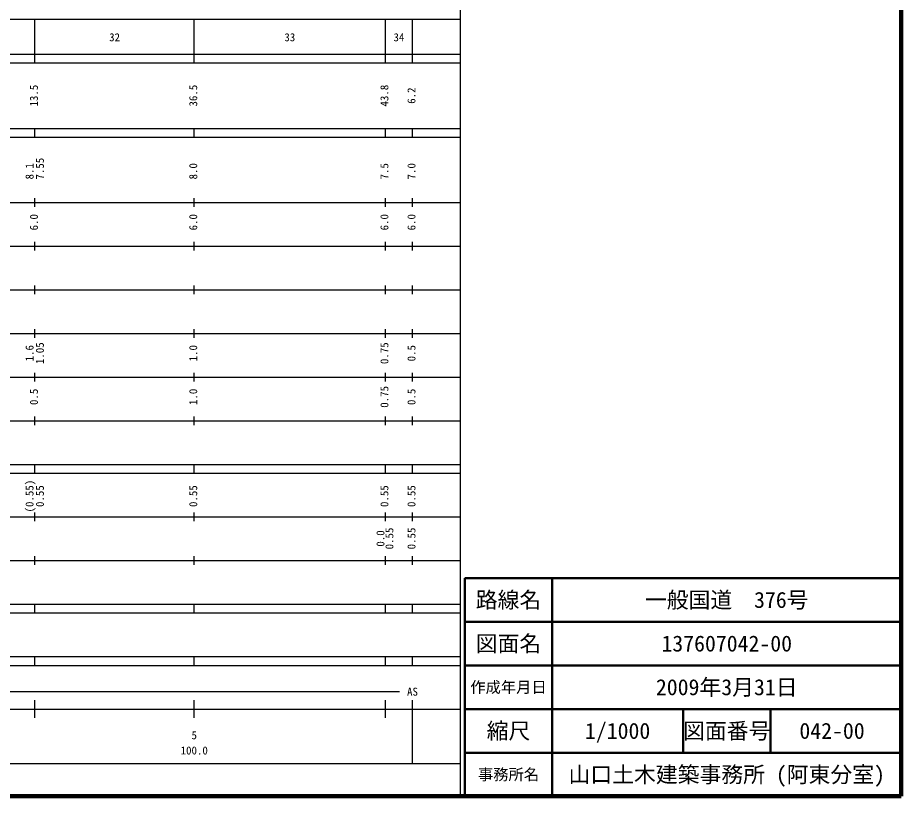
# Model space of a CAD drawing. Units: millimetres on the paper, enlarged 1000 times. Extents: x 40000 to 680000, y 20000 to 380000.
# Drawn here: x 477546 to 680000, y 20000 to 198357 of the extents above; entities that cross this region are included whole.
import ezdxf
from ezdxf.enums import TextEntityAlignment as Align

# ---------------------------------------------------------------- set-up
doc = ezdxf.new("R2010")
doc.units = ezdxf.units.MM
doc.header["$LTSCALE"] = 1000
for name, color, linetype, lineweight in [('M-TTL', 2, 'Continuous', 140), ('M-TTL-BAND', 7, 'Continuous', 25), ('M-TTL-FRAM', 2, 'Continuous', 50), ('M-TTL-LINE', 7, 'Continuous', 50)]:
    doc.layers.add(name, color=color, linetype=linetype, lineweight=lineweight)
doc.layers.add('M-TTL-TXT', color=7, linetype='Continuous')
doc.styles.add('ＭＳ ゴシック', font='')
doc.styles.get('ＭＳ ゴシック').set_extended_font_data('MS Gothic')

msp = doc.modelspace()

# ---------------------------------------------------------------- linework, layer by layer
at = {"layer": 'M-TTL'}
for p, q in [((680000, 20000), (680000, 380000)), ((40000, 20000), (680000, 20000))]:
    msp.add_line(p, q, dxfattribs=at)
at = {"layer": 'M-TTL-BAND'}
for p, q in [((579000, 20000), (579000, 370000)), ((68000, 198000), (579000, 198000)), ((481500, 188000), (481500, 198000)), ((518000, 188000), (518000, 198000)), ((561800, 188000), (561800, 198000)), ((568000, 188000), (568000, 198000)), ((40000, 190000), (579000, 190000)), ((40000, 188000), (579000, 188000)), ((40000, 173000), (579000, 173000)), ((481500, 171000), (481500, 173000)), ((518000, 171000), (518000, 173000)), ((561800, 171000), (561800, 173000)), ((568000, 171000), (568000, 173000)), ((40000, 171000), (579000, 171000)), ((40000, 156000), (579000, 156000)), ((481500, 155000), (481500, 157000)), ((518000, 155000), (518000, 157000)), ((561800, 155000), (561800, 157000)), ((568000, 155000), (568000, 157000)), ((46000, 146000), (579000, 146000)), ((481500, 145000), (481500, 147000)), ((518000, 145000), (518000, 147000)), ((561800, 145000), (561800, 147000)), ((568000, 145000), (568000, 147000)), ((52000, 136000), (579000, 136000)), ((481500, 135000), (481500, 137000)), ((518000, 135000), (518000, 137000)), ((561800, 135000), (561800, 137000)), ((568000, 135000), (568000, 137000)), ((46000, 126000), (579000, 126000)), ((481500, 125000), (481500, 127000)), ((518000, 125000), (518000, 127000)), ((561800, 125000), (561800, 127000)), ((568000, 125000), (568000, 127000)), ((52000, 116000), (579000, 116000)), ((481500, 115000), (481500, 117000)), ((518000, 115000), (518000, 117000)), ((561800, 115000), (561800, 117000)), ((568000, 115000), (568000, 117000)), ((46000, 106000), (579000, 106000)), ((481500, 105000), (481500, 107000)), ((518000, 105000), (518000, 107000)), ((561800, 105000), (561800, 107000)), ((568000, 105000), (568000, 107000)), ((40000, 96000), (579000, 96000)), ((481500, 94000), (481500, 96000)), ((518000, 94000), (518000, 96000)), ((561800, 94000), (561800, 96000)), ((568000, 94000), (568000, 96000)), ((40000, 94000), (579000, 94000)), ((49000, 84000), (579000, 84000)), ((481500, 83000), (481500, 85000)), ((518000, 83000), (518000, 85000)), ((561800, 83000), (561800, 85000)), ((568000, 83000), (568000, 85000)), ((481500, 73000), (481500, 75000)), ((518000, 73000), (518000, 75000)), ((561800, 73000), (561800, 75000)), ((568000, 73000), (568000, 75000)), ((40000, 74000), (579000, 74000)), ((40000, 64000), (579000, 64000)), ((481500, 62000), (481500, 64000)), ((518000, 62000), (518000, 64000)), ((561800, 62000), (561800, 64000)), ((568000, 62000), (568000, 64000)), ((40000, 62000), (579000, 62000)), ((40000, 52000), (579000, 52000)), ((481500, 50000), (481500, 52000)), ((518000, 50000), (518000, 52000)), ((561800, 50000), (561800, 52000)), ((568000, 50000), (568000, 52000)), ((40000, 50000), (579000, 50000)), ((71000, 44000), (565000, 44000)), ((481500, 38000), (481500, 42000)), ((518000, 38000), (518000, 42000)), ((561800, 38000), (561800, 42000)), ((568000, 27500), (568000, 42000)), ((40000, 40000), (579000, 40000)), ((68000, 27500), (579000, 27500))]:
    msp.add_line(p, q, dxfattribs=at)
at = {"layer": 'M-TTL-FRAM'}
for p, q in [((680000, 70000), (580000, 70000)), ((580000, 70000), (580000, 20000))]:
    msp.add_line(p, q, dxfattribs=at)
at = {"layer": 'M-TTL-LINE'}
for p, q in [((600000, 70000), (600000, 20000)), ((680000, 60000), (580000, 60000)), ((680000, 50000), (580000, 50000)), ((680000, 40000), (580000, 40000)), ((630000, 40000), (630000, 30000)), ((650000, 40000), (650000, 30000)), ((680000, 30000), (580000, 30000))]:
    msp.add_line(p, q, dxfattribs=at)

# ---------------------------------------------------------------- texts
at = {"layer": 'M-TTL-BAND', "style": 'ＭＳ ゴシック'}
for s, p in [('32', (499750, 192405)), ('33', (539900, 192405)), ('34', (564900, 192405)), ('AS', (568000, 42500)), ('5', (518000, 32523)), ('100.0', (518000, 29033))]:
    msp.add_text(s, height=1833, dxfattribs=at).set_placement(p, align=Align.BOTTOM_CENTER)
for s, p in [('13.5', (482728, 180500)), ('36.5', (519228, 180500)), ('43.8', (563028, 180500)), ('6.2', (569228, 180500)), ('7.55', (484098, 163773)), ('8.1', (481728, 163174)), ('8.0', (519228, 163174)), ('7.5', (563028, 163174)), ('7.0', (569228, 163174)), ('6.0', (482728, 151500)), ('6.0', (519228, 151500)), ('6.0', (563028, 151500)), ('6.0', (569228, 151500)), ('1.05', (484098, 121500)), ('0.75', (563028, 121500)), ('1.6', (481728, 121500)), ('1.0', (519228, 121500)), ('0.5', (569228, 121500)), ('0.75', (563028, 111500)), ('0.5', (482728, 111500)), ('1.0', (519228, 111500)), ('0.5', (569228, 111500)), ('(0.55)', (481728, 88764)), ('0.55', (484098, 88764)), ('0.55', (519228, 88764)), ('0.55', (563028, 88764)), ('0.55', (569228, 88764)), ('0.55', (564168, 79061)), ('0.55', (569228, 79061)), ('0.0', (562119, 79061))]:
    msp.add_text(s, height=1833, rotation=90, dxfattribs=at).set_placement(p, align=Align.BOTTOM_CENTER)
at = {"layer": 'M-TTL-TXT', "style": 'ＭＳ ゴシック'}
for s, height, p in [('路線名', 3666, (590000, 65000)), ('路線名', 3666, (590000, 65000)), ('一般国道\u3000376号', 3666, (640000, 65000)), ('図面名', 3666, (590000, 55000)), ('図面名', 3666, (590000, 55000)), ('137607042-00', 3666, (640000, 55000)), ('作成年月日', 2566, (590000, 45000)), ('作成年月日', 2566, (590000, 45000)), ('2009年3月31日', 3666, (640000, 45000)), ('縮尺', 3666, (590000, 35000)), ('縮尺', 3666, (590000, 35000)), ('1/1000', 3666, (615000, 35000)), ('図面番号', 3666, (640000, 35000)), ('図面番号', 3666, (640000, 35000)), ('042-00', 3666, (664125, 35000)), ('事務所名', 2566, (590000, 25000)), ('事務所名', 2566, (590000, 25000)), ('山口土木建築事務所 (阿東分室)', 3666, (640000, 25000))]:
    msp.add_text(s, height=height, dxfattribs=at).set_placement(p, align=Align.MIDDLE_CENTER)

doc.saveas('drawing.dxf')
